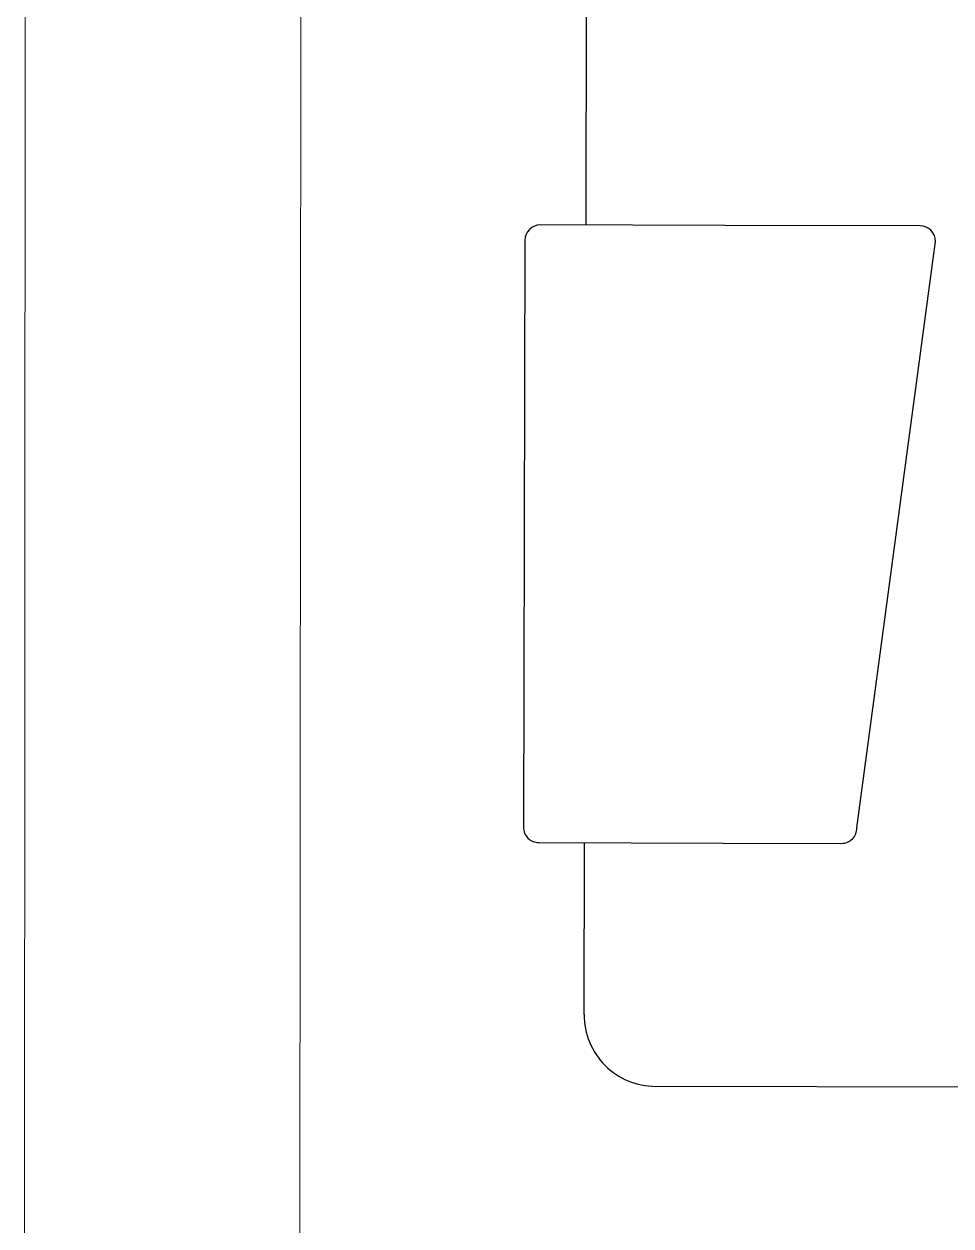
# Paper-space layout 'office1 floor1' of a CAD drawing. Header units: inches. Extents: x 0.3 to 10.8, y 1.4 to 4.2.
# Drawn here: x 1.2167 to 1.3242, y 2.7908 to 2.9301 of the extents above; entities that cross this region are included whole.
import ezdxf

# ---------------------------------------------------------------- set-up
doc = ezdxf.new("R2010")
doc.units = ezdxf.units.IN
doc.header["$MEASUREMENT"] = 0
doc.layers.get('0').update_dxf_attribs({"lineweight": 0})
doc.layers.add('WALL 1 100', color=250, linetype='Continuous', lineweight=9)

psp = doc.layouts.new('office1 floor1')

# ---------------------------------------------------------------- linework, layer by layer
at = {"color": 7, "linetype": 'ByBlock', "lineweight": -2}
for p, q in [((1.281861333717812, 2.906800125105616), (1.282001607150933, 2.964723028283762)), ((1.297930271968533, 2.906761210531048), (1.276574300523698, 2.906812928854335)), ((1.320589244468813, 2.906706336695502), (1.297930271968533, 2.906761210531048)), ((1.274780005275126, 2.905027303195324), (1.274615283073711, 2.837008805951498)), ((1.313260345657492, 2.836915218176994), (1.322374870127824, 2.904912041446952)), ((1.276400908732738, 2.835214510702934), (1.297756880177581, 2.835162792379653)), ((1.281639704062198, 2.815282916186682), (1.281687941926861, 2.835201706954214)), ((1.297756880177581, 2.835162792379653), (1.311466050408934, 2.835129592517975)), ((1.60540650787871, 2.806196564377929), (1.28992182678489, 2.806960582009698))]:
    psp.add_line(p, q, dxfattribs=at)
for centre, radius, start, end in [((1.276569965728906, 2.905022968400547), 0.001789965702621787, 89.86124556017931, 179.8612455601792), ((1.320584909674044, 2.90491637624172), 0.001789965702620277, 359.8612455601793, 89.86124556017931), ((1.276405243527514, 2.837004471156722), 0.001789965702623297, 179.8612455601792, 269.8612455601793), ((1.311472362568322, 2.836917566006616), 0.001787984630653773, 269.7977270957758, 359.9247640246093), ((1.289941932512043, 2.815262810459529), 0.008302252795088467, 179.8612455601792, 269.8612455601793)]:
    psp.add_arc(centre, radius, start, end, dxfattribs=at)
at = {"layer": 'WALL 1 100', "color": 0}
for p, q in [((1.216879722460919, 3.014489755627741), (1.216736501573682, 2.584126158625087)), ((1.248863351961937, 3.014489755627741), (1.248553369370373, 2.584056131073375))]:
    psp.add_line(p, q, dxfattribs=at)

doc.saveas('drawing.dxf')
